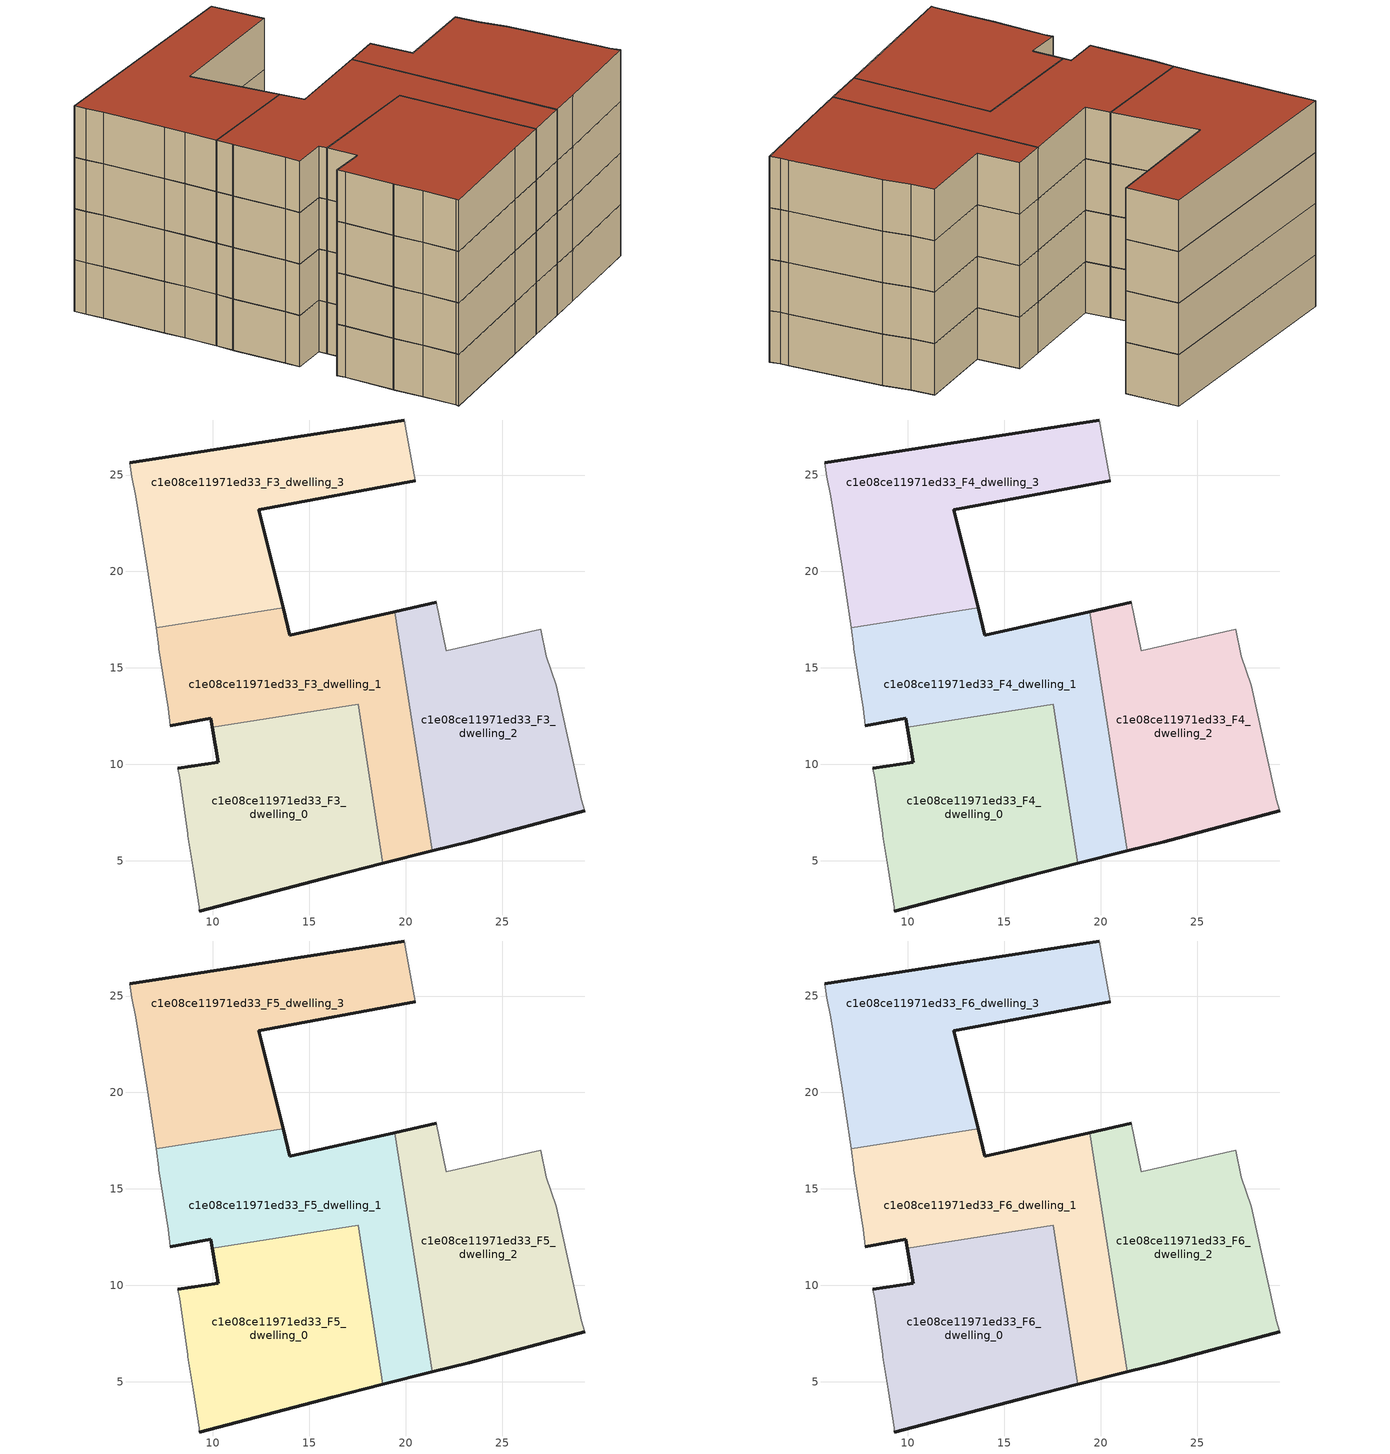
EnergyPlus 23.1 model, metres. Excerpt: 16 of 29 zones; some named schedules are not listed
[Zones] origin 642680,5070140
c1e08ce11971ed33_F3_dwelling_0
 floor to c1e08ce11971ed33_F2_dwelling_0 (EU_floor_Construction): 18.82,4.85 17.53,13.11 9.96,11.93 10.28,10.09 8.18,9.79 8.28,9.29 8.68,6.39 8.68,6.29 8.98,4.59 9.28,2.59 9.28,2.39 16.19,4.19 z9
 wall outside (EU_wall_Construction): 8.18,9.79 10.28,10.09 9.96,11.93 / 18.82,4.85 16.19,4.19 9.28,2.39 z9:12
 wall adiabatic (EU_wall_Construction): 9.28,2.39 9.28,2.59 8.98,4.59 8.68,6.29 8.68,6.39 8.28,9.29 8.18,9.79 z9:12
 wall to c1e08ce11971ed33_F3_dwelling_1 (EU_wall_Construction): 9.96,11.93 17.53,13.11 18.82,4.85 z9:12
c1e08ce11971ed33_F3_dwelling_1
 floor to c1e08ce11971ed33_F2_dwelling_1 (EU_floor_Construction): 21.38,5.5 19.44,17.92 13.99,16.7 13.64,18.11 7.05,17.08 7.18,16.1 7.18,16 7.68,12.9 7.78,12 9.88,12.4 9.96,11.93 17.53,13.11 18.82,4.85 z9
 wall outside (EU_wall_Construction): 9.96,11.93 9.88,12.4 7.78,12 / 13.64,18.11 13.99,16.7 19.44,17.92 / 21.38,5.5 18.82,4.85 z9:12
 wall adiabatic (EU_wall_Construction): 7.78,12 7.68,12.9 7.18,16 7.18,16.1 7.05,17.08 z9:12
 wall to c1e08ce11971ed33_F3_dwelling_3 (EU_wall_Construction): 7.05,17.08 13.64,18.11 z9:12
 wall to c1e08ce11971ed33_F3_dwelling_2 (EU_wall_Construction): 19.44,17.92 21.38,5.5 z9:12
c1e08ce11971ed33_F3_dwelling_2
 floor to c1e08ce11971ed33_F2_dwelling_2 (EU_floor_Construction): 29.3,7.59 29.1,8.19 29,8.69 27.8,14.09 27.3,15.59 27,16.99 22.09,15.89 21.59,18.4 19.44,17.92 21.38,5.5 23.29,5.99 z9
 wall outside (EU_wall_Construction): 19.44,17.92 21.59,18.4 / 29.3,7.59 23.29,5.99 21.38,5.5 z9:12
 wall adiabatic (EU_wall_Construction): 21.59,18.4 22.09,15.89 27,16.99 27.3,15.59 27.8,14.09 29,8.69 29.1,8.19 29.3,7.59 z9:12
c1e08ce11971ed33_F3_dwelling_3
 floor to c1e08ce11971ed33_F2_dwelling_3 (EU_floor_Construction): 13.64,18.11 12.39,23.2 20.49,24.7 19.93,27.86 5.67,25.64 5.78,24.91 5.98,23.9 6.58,20.2 6.78,19 7.05,17.08 z9
 wall outside (EU_wall_Construction): 5.68,25.64 19.93,27.86 / 20.49,24.7 12.39,23.2 13.64,18.11 z9:12
 wall adiabatic (EU_wall_Construction): 19.93,27.86 20.49,24.7 / 7.05,17.08 6.78,19 6.58,20.2 5.98,23.9 5.78,24.91 5.68,25.64 z9:12
c1e08ce11971ed33_F4_dwelling_0
 floor to c1e08ce11971ed33_F3_dwelling_0 (EU_floor_Construction): 18.82,4.85 17.53,13.11 9.96,11.93 10.28,10.09 8.18,9.79 8.28,9.29 8.68,6.39 8.68,6.29 8.98,4.59 9.28,2.59 9.28,2.39 16.19,4.19 z12
 wall outside (EU_wall_Construction): 8.18,9.79 10.28,10.09 9.96,11.93 / 18.82,4.85 16.19,4.19 9.28,2.39 z12:15
 wall adiabatic (EU_wall_Construction): 9.28,2.39 9.28,2.59 8.98,4.59 8.68,6.29 8.68,6.39 8.28,9.29 8.18,9.79 z12:15
 wall to c1e08ce11971ed33_F4_dwelling_1 (EU_wall_Construction): 9.96,11.93 17.53,13.11 18.82,4.85 z12:15
c1e08ce11971ed33_F4_dwelling_1
 floor to c1e08ce11971ed33_F3_dwelling_1 (EU_floor_Construction): 21.38,5.5 19.44,17.92 13.99,16.7 13.64,18.11 7.05,17.08 7.18,16.1 7.18,16 7.68,12.9 7.78,12 9.88,12.4 9.96,11.93 17.53,13.11 18.82,4.85 z12
 wall outside (EU_wall_Construction): 9.96,11.93 9.88,12.4 7.78,12 / 13.64,18.11 13.99,16.7 19.44,17.92 / 21.38,5.5 18.82,4.85 z12:15
 wall adiabatic (EU_wall_Construction): 7.78,12 7.68,12.9 7.18,16 7.18,16.1 7.05,17.08 z12:15
 wall to c1e08ce11971ed33_F4_dwelling_3 (EU_wall_Construction): 7.05,17.08 13.64,18.11 z12:15
 wall to c1e08ce11971ed33_F4_dwelling_2 (EU_wall_Construction): 19.44,17.92 21.38,5.5 z12:15
c1e08ce11971ed33_F4_dwelling_2
 floor to c1e08ce11971ed33_F3_dwelling_2 (EU_floor_Construction): 29.3,7.59 29.1,8.19 29,8.69 27.8,14.09 27.3,15.59 27,16.99 22.09,15.89 21.59,18.4 19.44,17.92 21.38,5.5 23.29,5.99 z12
 wall outside (EU_wall_Construction): 19.44,17.92 21.59,18.4 / 29.3,7.59 23.29,5.99 21.38,5.5 z12:15
 wall adiabatic (EU_wall_Construction): 21.59,18.4 22.09,15.89 27,16.99 27.3,15.59 27.8,14.09 29,8.69 29.1,8.19 29.3,7.59 z12:15
c1e08ce11971ed33_F4_dwelling_3
 floor to c1e08ce11971ed33_F3_dwelling_3 (EU_floor_Construction): 13.64,18.11 12.39,23.2 20.49,24.7 19.93,27.86 5.67,25.64 5.78,24.91 5.98,23.9 6.58,20.2 6.78,19 7.05,17.08 z12
 wall outside (EU_wall_Construction): 5.68,25.64 19.93,27.86 / 20.49,24.7 12.39,23.2 13.64,18.11 z12:15
 wall adiabatic (EU_wall_Construction): 19.93,27.86 20.49,24.7 / 7.05,17.08 6.78,19 6.58,20.2 5.98,23.9 5.78,24.91 5.68,25.64 z12:15
c1e08ce11971ed33_F5_dwelling_0
 floor to c1e08ce11971ed33_F4_dwelling_0 (EU_floor_Construction): 18.82,4.85 17.53,13.11 9.96,11.93 10.28,10.09 8.18,9.79 8.28,9.29 8.68,6.39 8.68,6.29 8.98,4.59 9.28,2.59 9.28,2.39 16.19,4.19 z15
 wall outside (EU_wall_Construction): 8.18,9.79 10.28,10.09 9.96,11.93 / 18.82,4.85 16.19,4.19 9.28,2.39 z15:18
 wall adiabatic (EU_wall_Construction): 9.28,2.39 9.28,2.59 8.98,4.59 8.68,6.29 8.68,6.39 8.28,9.29 8.18,9.79 z15:18
 wall to c1e08ce11971ed33_F5_dwelling_1 (EU_wall_Construction): 9.96,11.93 17.53,13.11 18.82,4.85 z15:18
c1e08ce11971ed33_F5_dwelling_1
 floor to c1e08ce11971ed33_F4_dwelling_1 (EU_floor_Construction): 21.38,5.5 19.44,17.92 13.99,16.7 13.64,18.11 7.05,17.08 7.18,16.1 7.18,16 7.68,12.9 7.78,12 9.88,12.4 9.96,11.93 17.53,13.11 18.82,4.85 z15
 wall outside (EU_wall_Construction): 9.96,11.93 9.88,12.4 7.78,12 / 13.64,18.11 13.99,16.7 19.44,17.92 / 21.38,5.5 18.82,4.85 z15:18
 wall adiabatic (EU_wall_Construction): 7.78,12 7.68,12.9 7.18,16 7.18,16.1 7.05,17.08 z15:18
 wall to c1e08ce11971ed33_F5_dwelling_3 (EU_wall_Construction): 7.05,17.08 13.64,18.11 z15:18
 wall to c1e08ce11971ed33_F5_dwelling_2 (EU_wall_Construction): 19.44,17.92 21.38,5.5 z15:18
c1e08ce11971ed33_F5_dwelling_2
 floor to c1e08ce11971ed33_F4_dwelling_2 (EU_floor_Construction): 29.3,7.59 29.1,8.19 29,8.69 27.8,14.09 27.3,15.59 27,16.99 22.09,15.89 21.59,18.4 19.44,17.92 21.38,5.5 23.29,5.99 z15
 wall outside (EU_wall_Construction): 19.44,17.92 21.59,18.4 / 29.3,7.59 23.29,5.99 21.38,5.5 z15:18
 wall adiabatic (EU_wall_Construction): 21.59,18.4 22.09,15.89 27,16.99 27.3,15.59 27.8,14.09 29,8.69 29.1,8.19 29.3,7.59 z15:18
c1e08ce11971ed33_F5_dwelling_3
 floor to c1e08ce11971ed33_F4_dwelling_3 (EU_floor_Construction): 13.64,18.11 12.39,23.2 20.49,24.7 19.93,27.86 5.67,25.64 5.78,24.91 5.98,23.9 6.58,20.2 6.78,19 7.05,17.08 z15
 wall outside (EU_wall_Construction): 5.68,25.64 19.93,27.86 / 20.49,24.7 12.39,23.2 13.64,18.11 z15:18
 wall adiabatic (EU_wall_Construction): 19.93,27.86 20.49,24.7 / 7.05,17.08 6.78,19 6.58,20.2 5.98,23.9 5.78,24.91 5.68,25.64 z15:18
c1e08ce11971ed33_F6_dwelling_0
 floor to c1e08ce11971ed33_F5_dwelling_0 (EU_floor_Construction): 18.82,4.85 17.53,13.11 9.96,11.93 10.28,10.09 8.18,9.79 8.28,9.29 8.68,6.39 8.68,6.29 8.98,4.59 9.28,2.59 9.28,2.39 16.19,4.19 z18
 wall outside (EU_wall_Construction): 8.18,9.79 10.28,10.09 9.96,11.93 / 18.82,4.85 16.19,4.19 9.28,2.39 z18:21
 wall adiabatic (EU_wall_Construction): 9.28,2.39 9.28,2.59 8.98,4.59 8.68,6.29 8.68,6.39 8.28,9.29 8.18,9.79 z18:21
 wall to c1e08ce11971ed33_F6_dwelling_1 (EU_wall_Construction): 9.96,11.93 17.53,13.11 18.82,4.85 z18:21
 roof outside (EU_roof_Construction): 17.53,13.11 18.82,4.85 16.19,4.19 9.28,2.39 9.28,2.59 8.98,4.59 8.68,6.29 8.68,6.39 8.28,9.29 8.18,9.79 10.28,10.09 9.96,11.93 z21
c1e08ce11971ed33_F6_dwelling_1
 floor to c1e08ce11971ed33_F5_dwelling_1 (EU_floor_Construction): 21.38,5.5 19.44,17.92 13.99,16.7 13.64,18.11 7.05,17.08 7.18,16.1 7.18,16 7.68,12.9 7.78,12 9.88,12.4 9.96,11.93 17.53,13.11 18.82,4.85 z18
 wall outside (EU_wall_Construction): 9.96,11.93 9.88,12.4 7.78,12 / 13.64,18.11 13.99,16.7 19.44,17.92 / 21.38,5.5 18.82,4.85 z18:21
 wall adiabatic (EU_wall_Construction): 7.78,12 7.68,12.9 7.18,16 7.18,16.1 7.05,17.08 z18:21
 wall to c1e08ce11971ed33_F6_dwelling_3 (EU_wall_Construction): 7.05,17.08 13.64,18.11 z18:21
 wall to c1e08ce11971ed33_F6_dwelling_2 (EU_wall_Construction): 19.44,17.92 21.38,5.5 z18:21
 roof outside (EU_roof_Construction): 19.44,17.92 21.38,5.5 18.82,4.85 17.53,13.11 9.96,11.93 9.88,12.4 7.78,12 7.68,12.9 7.18,16 7.18,16.1 7.05,17.08 13.64,18.11 13.99,16.7 z21
c1e08ce11971ed33_F6_dwelling_2
 floor to c1e08ce11971ed33_F5_dwelling_2 (EU_floor_Construction): 29.3,7.59 29.1,8.19 29,8.69 27.8,14.09 27.3,15.59 27,16.99 22.09,15.89 21.59,18.4 19.44,17.92 21.38,5.5 23.29,5.99 z18
 wall outside (EU_wall_Construction): 19.44,17.92 21.59,18.4 / 29.3,7.59 23.29,5.99 21.38,5.5 z18:21
 wall adiabatic (EU_wall_Construction): 21.59,18.4 22.09,15.89 27,16.99 27.3,15.59 27.8,14.09 29,8.69 29.1,8.19 29.3,7.59 z18:21
 roof outside (EU_roof_Construction): 27,16.99 27.3,15.59 27.8,14.09 29,8.69 29.1,8.19 29.3,7.59 23.29,5.99 21.38,5.5 19.44,17.92 21.59,18.4 22.09,15.89 z21
c1e08ce11971ed33_F6_dwelling_3
 floor to c1e08ce11971ed33_F5_dwelling_3 (EU_floor_Construction): 13.64,18.11 12.39,23.2 20.49,24.7 19.93,27.86 5.67,25.64 5.78,24.91 5.98,23.9 6.58,20.2 6.78,19 7.05,17.08 z18
 wall outside (EU_wall_Construction): 5.68,25.64 19.93,27.86 / 20.49,24.7 12.39,23.2 13.64,18.11 z18:21
 wall adiabatic (EU_wall_Construction): 19.93,27.86 20.49,24.7 / 7.05,17.08 6.78,19 6.58,20.2 5.98,23.9 5.78,24.91 5.68,25.64 z18:21
 roof outside (EU_roof_Construction): 19.93,27.86 20.49,24.7 12.39,23.2 13.64,18.11 7.05,17.08 6.78,19 6.58,20.2 5.98,23.9 5.78,24.91 5.68,25.64 z21
[MATERIAL:NOMASS] Roughness=MediumRough; Thermal Absorptance=0.9; Solar Absorptance=0.7; Visible Absorptance=0.7
Name | Thermal Resistance
EU_wall_NoMass | 0.776494
EU_roof_NoMass | 0.486893
EU_floor_NoMass | 0.421597
[CONSTRUCTION]
EU_wall_Construction: EU_wall_NoMass
EU_roof_Construction: EU_roof_NoMass
EU_floor_Construction: EU_floor_NoMass
EU_InternalMass_Construction: EU_InternalMass_Material
[ZONE] Type=1; Multiplier=1; Ceiling Height=autocalculate; Floor Area=autocalculate; Part of Total Floor Area=Yes
Name | Volume
c1e08ce11971ed33_F3_dwelling_0; c1e08ce11971ed33_F4_dwelling_0; c1e08ce11971ed33_F5_dwelling_0; c1e08ce11971ed33_F6_dwelling_0 | 246.804
c1e08ce11971ed33_F3_dwelling_1; c1e08ce11971ed33_F4_dwelling_1; c1e08ce11971ed33_F5_dwelling_1; c1e08ce11971ed33_F6_dwelling_1 | 246.786
c1e08ce11971ed33_F3_dwelling_2; c1e08ce11971ed33_F4_dwelling_2; c1e08ce11971ed33_F5_dwelling_2; c1e08ce11971ed33_F6_dwelling_2 | 246.796
c1e08ce11971ed33_F3_dwelling_3; c1e08ce11971ed33_F4_dwelling_3; c1e08ce11971ed33_F5_dwelling_3; c1e08ce11971ed33_F6_dwelling_3 | 246.781
[INTERNALMASS] Construction=EU_InternalMass_Construction
Name | Zone or ZoneList | Surface Area
c1e08ce11971ed33_F3_dwelling_0_EU_InternalMass | c1e08ce11971ed33_F3_dwelling_0 | 104.623
c1e08ce11971ed33_F3_dwelling_1_EU_InternalMass | c1e08ce11971ed33_F3_dwelling_1 | 84.9856
c1e08ce11971ed33_F3_dwelling_2_EU_InternalMass | c1e08ce11971ed33_F3_dwelling_2 | 145.691
c1e08ce11971ed33_F3_dwelling_3_EU_InternalMass | c1e08ce11971ed33_F3_dwelling_3 | 76.0239
c1e08ce11971ed33_F4_dwelling_0_EU_InternalMass | c1e08ce11971ed33_F4_dwelling_0 | 104.623
c1e08ce11971ed33_F4_dwelling_1_EU_InternalMass | c1e08ce11971ed33_F4_dwelling_1 | 84.9856
c1e08ce11971ed33_F4_dwelling_2_EU_InternalMass | c1e08ce11971ed33_F4_dwelling_2 | 145.691
c1e08ce11971ed33_F4_dwelling_3_EU_InternalMass | c1e08ce11971ed33_F4_dwelling_3 | 76.0239
c1e08ce11971ed33_F5_dwelling_0_EU_InternalMass | c1e08ce11971ed33_F5_dwelling_0 | 104.623
c1e08ce11971ed33_F5_dwelling_1_EU_InternalMass | c1e08ce11971ed33_F5_dwelling_1 | 84.9856
c1e08ce11971ed33_F5_dwelling_2_EU_InternalMass | c1e08ce11971ed33_F5_dwelling_2 | 145.691
c1e08ce11971ed33_F5_dwelling_3_EU_InternalMass | c1e08ce11971ed33_F5_dwelling_3 | 76.0239
c1e08ce11971ed33_F6_dwelling_0_EU_InternalMass | c1e08ce11971ed33_F6_dwelling_0 | 104.623
c1e08ce11971ed33_F6_dwelling_1_EU_InternalMass | c1e08ce11971ed33_F6_dwelling_1 | 84.9856
c1e08ce11971ed33_F6_dwelling_2_EU_InternalMass | c1e08ce11971ed33_F6_dwelling_2 | 145.691
c1e08ce11971ed33_F6_dwelling_3_EU_InternalMass | c1e08ce11971ed33_F6_dwelling_3 | 76.0239
[OTHEREQUIPMENT] Fuel Type=Electricity; Design Level Calculation Method=Watts/Area; Power per Zone Floor Area=1; Fraction Latent=0; Fraction Radiant=0; Fraction Lost=0; Carbon Dioxide Generation Rate=0; EndUse Subcategory=EU_Step8_InternalGains
Name | Zone or ZoneList or Space or SpaceList | Schedule
EU_Step8_InternalGain_c1e08ce11971ed33_F3_dwelling_0_f000 | c1e08ce11971ed33_F3_dwelling_0 | EU_Step8_GainSchedule_c1e08ce11971ed33_F3_dwelling_0_f000
EU_Step8_InternalGain_c1e08ce11971ed33_F3_dwelling_1_f000 | c1e08ce11971ed33_F3_dwelling_1 | EU_Step8_GainSchedule_c1e08ce11971ed33_F3_dwelling_1_f000
EU_Step8_InternalGain_c1e08ce11971ed33_F3_dwelling_2_f000 | c1e08ce11971ed33_F3_dwelling_2 | EU_Step8_GainSchedule_c1e08ce11971ed33_F3_dwelling_2_f000
EU_Step8_InternalGain_c1e08ce11971ed33_F3_dwelling_3_f000 | c1e08ce11971ed33_F3_dwelling_3 | EU_Step8_GainSchedule_c1e08ce11971ed33_F3_dwelling_3_f000
EU_Step8_InternalGain_c1e08ce11971ed33_F4_dwelling_0_f000 | c1e08ce11971ed33_F4_dwelling_0 | EU_Step8_GainSchedule_c1e08ce11971ed33_F4_dwelling_0_f000
EU_Step8_InternalGain_c1e08ce11971ed33_F4_dwelling_1_f000 | c1e08ce11971ed33_F4_dwelling_1 | EU_Step8_GainSchedule_c1e08ce11971ed33_F4_dwelling_1_f000
EU_Step8_InternalGain_c1e08ce11971ed33_F4_dwelling_2_f000 | c1e08ce11971ed33_F4_dwelling_2 | EU_Step8_GainSchedule_c1e08ce11971ed33_F4_dwelling_2_f000
EU_Step8_InternalGain_c1e08ce11971ed33_F4_dwelling_3_f000 | c1e08ce11971ed33_F4_dwelling_3 | EU_Step8_GainSchedule_c1e08ce11971ed33_F4_dwelling_3_f000
EU_Step8_InternalGain_c1e08ce11971ed33_F5_dwelling_0_f000 | c1e08ce11971ed33_F5_dwelling_0 | EU_Step8_GainSchedule_c1e08ce11971ed33_F5_dwelling_0_f000
EU_Step8_InternalGain_c1e08ce11971ed33_F5_dwelling_1_f000 | c1e08ce11971ed33_F5_dwelling_1 | EU_Step8_GainSchedule_c1e08ce11971ed33_F5_dwelling_1_f000
EU_Step8_InternalGain_c1e08ce11971ed33_F5_dwelling_2_f000 | c1e08ce11971ed33_F5_dwelling_2 | EU_Step8_GainSchedule_c1e08ce11971ed33_F5_dwelling_2_f000
EU_Step8_InternalGain_c1e08ce11971ed33_F5_dwelling_3_f000 | c1e08ce11971ed33_F5_dwelling_3 | EU_Step8_GainSchedule_c1e08ce11971ed33_F5_dwelling_3_f000
EU_Step8_InternalGain_c1e08ce11971ed33_F6_dwelling_0_f000 | c1e08ce11971ed33_F6_dwelling_0 | EU_Step8_GainSchedule_c1e08ce11971ed33_F6_dwelling_0_f000
EU_Step8_InternalGain_c1e08ce11971ed33_F6_dwelling_1_f000 | c1e08ce11971ed33_F6_dwelling_1 | EU_Step8_GainSchedule_c1e08ce11971ed33_F6_dwelling_1_f000
EU_Step8_InternalGain_c1e08ce11971ed33_F6_dwelling_2_f000 | c1e08ce11971ed33_F6_dwelling_2 | EU_Step8_GainSchedule_c1e08ce11971ed33_F6_dwelling_2_f000
EU_Step8_InternalGain_c1e08ce11971ed33_F6_dwelling_3_f000 | c1e08ce11971ed33_F6_dwelling_3 | EU_Step8_GainSchedule_c1e08ce11971ed33_F6_dwelling_3_f000
[ZONEVENTILATION:DESIGNFLOWRATE] Schedule=EU_AlwaysOn; Design Flow Rate Calculation Method=AirChanges/Hour; Air Changes per Hour=0.693814; Ventilation Type=Natural; Fan Pressure Rise=0; Fan Total Efficiency=1; Constant Term Coefficient=1; Temperature Term Coefficient=0; Velocity Term Coefficient=0; Velocity Squared Term Coefficient=0; Minimum Indoor Temperature=-100; Maximum Indoor Temperature=100; Delta Temperature=-100; Minimum Outdoor Temperature=-100; Maximum Outdoor Temperature=100; Maximum Wind Speed=40
Name | Zone or ZoneList or Space or SpaceList
EU_ConstantAir_c1e08ce11971ed33_F3_dwelling_0 | c1e08ce11971ed33_F3_dwelling_0
EU_ConstantAir_c1e08ce11971ed33_F3_dwelling_1 | c1e08ce11971ed33_F3_dwelling_1
EU_ConstantAir_c1e08ce11971ed33_F3_dwelling_2 | c1e08ce11971ed33_F3_dwelling_2
EU_ConstantAir_c1e08ce11971ed33_F3_dwelling_3 | c1e08ce11971ed33_F3_dwelling_3
EU_ConstantAir_c1e08ce11971ed33_F4_dwelling_0 | c1e08ce11971ed33_F4_dwelling_0
EU_ConstantAir_c1e08ce11971ed33_F4_dwelling_1 | c1e08ce11971ed33_F4_dwelling_1
EU_ConstantAir_c1e08ce11971ed33_F4_dwelling_2 | c1e08ce11971ed33_F4_dwelling_2
EU_ConstantAir_c1e08ce11971ed33_F4_dwelling_3 | c1e08ce11971ed33_F4_dwelling_3
EU_ConstantAir_c1e08ce11971ed33_F5_dwelling_0 | c1e08ce11971ed33_F5_dwelling_0
EU_ConstantAir_c1e08ce11971ed33_F5_dwelling_1 | c1e08ce11971ed33_F5_dwelling_1
EU_ConstantAir_c1e08ce11971ed33_F5_dwelling_2 | c1e08ce11971ed33_F5_dwelling_2
EU_ConstantAir_c1e08ce11971ed33_F5_dwelling_3 | c1e08ce11971ed33_F5_dwelling_3
EU_ConstantAir_c1e08ce11971ed33_F6_dwelling_0 | c1e08ce11971ed33_F6_dwelling_0
EU_ConstantAir_c1e08ce11971ed33_F6_dwelling_1 | c1e08ce11971ed33_F6_dwelling_1
EU_ConstantAir_c1e08ce11971ed33_F6_dwelling_2 | c1e08ce11971ed33_F6_dwelling_2
EU_ConstantAir_c1e08ce11971ed33_F6_dwelling_3 | c1e08ce11971ed33_F6_dwelling_3
